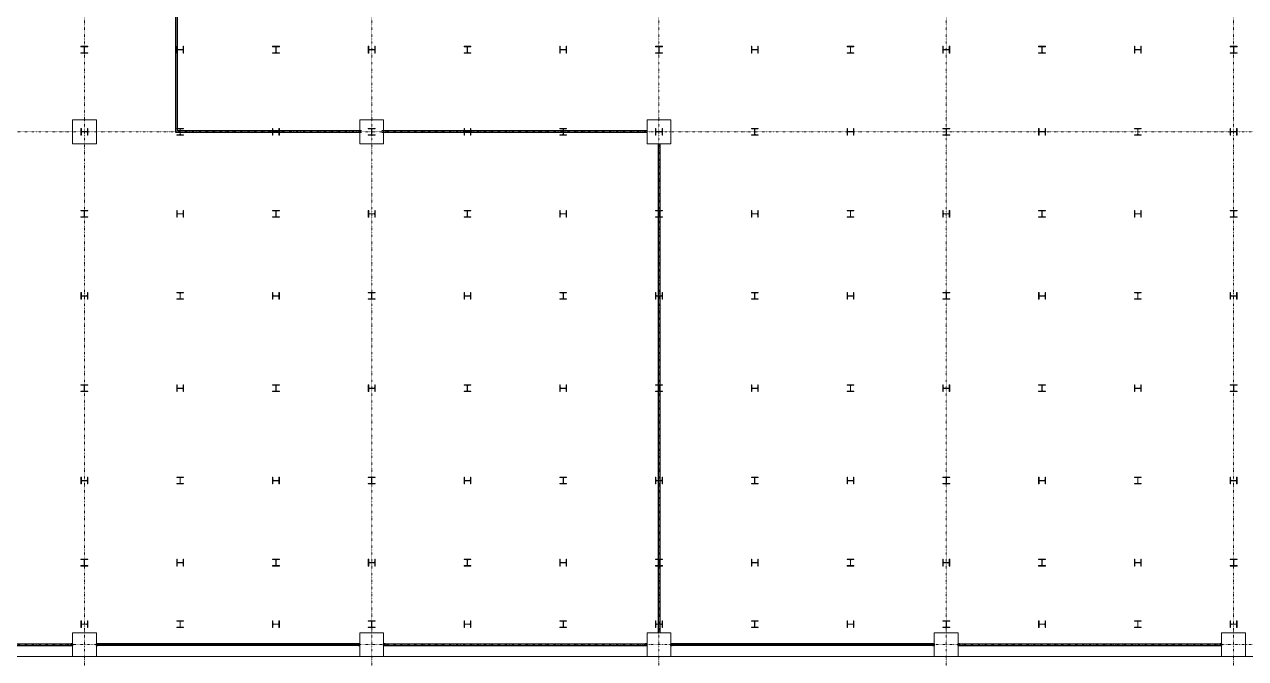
# Model space of a CAD drawing. Extents: x -32000 to 363140, y -29000 to 144266.
# Drawn here: x 199847 to 235550, y -408 to 18140 of the extents above; entities that cross this region are included whole.
import ezdxf

# ---------------------------------------------------------------- set-up
doc = ezdxf.new("R2010")
doc.units = 0
doc.header["$LTSCALE"] = 10
doc.linetypes.add('H12PL25$0$JJP_三點線', pattern=[0.9, 0.3, -0.15, 0, -0.15, 0, -0.15, 0, -0.15])
for name, color, linetype in [('H12PL25$0$A-WALL-EX', 252, 'Continuous'), ('H12PL25$0$S-COL', 252, 'Continuous'), ('H12PL25$0$S-GRID', 252, 'Continuous'), ('XFDP20$0$A-Partition-Col (50K)', 1, 'Continuous'), ('XFDP20$0$A-W-P3_(8K)', 2, 'Continuous'), ('XFDP20$0$A-W-R1 (Rockwool) (50K)', 2, 'Continuous'), ('XFDP20$0$A-W-R1 (Rockwool) (8K)', 2, 'Continuous')]:
    doc.layers.add(name, color=color, linetype=linetype)

# ---------------------------------------------------------------- blocks, each defined once
blk = doc.blocks.new('XFDP20$0$TP1-50-Partition_Col-side')
blk.add_lwpolyline([(-2.5, -4), (-2.5, -3.9), (-2.6, -3.9), (-2.5, -3), (-2.5, -0.3), (-2.4, -0.2), (-0.7, -0.2), (-0.5, -0.2), (-0.1, -0.2), (0, -0.2), (0, -0.2), (0.5, -0.2), (0.6, -0.2), (2.4, -0.2), (2.5, -0.3), (2.5, -3), (2.6, -3.9), (2.5, -3.9), (2.5, -4), (2.7, -4), (2.7, 0), (-2.7, 0), (-2.7, -4)], close=True)
for points in [[(-1.6, -2.1), (-2.3, -2.1, 0.414213), (-2.4, -2.2), (-2.4, -3.6), (-2.5, -3.6), (-2.5, -2.2, -0.414213), (-2.3, -2), (-1.6, -2), (-1.6, -2.1)], [(1.6, -2.1), (2.3, -2.1, -0.414213), (2.4, -2.2), (2.4, -3.6), (2.5, -3.6), (2.5, -2.2, 0.414213), (2.3, -2), (1.6, -2), (1.6, -2.1)]]:
    blk.add_lwpolyline(points, format="xyb")
blk.add_lwpolyline([(2.2, -3.6), (-2.2, -3.6, -0.414214), (-2.3, -3.5), (-2.3, -2.6, -0.414214), (-2.2, -2.5), (-1.3, -2.5, 0.414214), (-1.1, -2.3), (-1.1, -2.2, 0.414214), (-1.3, -2.1), (-1.9, -2.1), (-1.9, -2.1), (-1.3, -2.1, -0.414214), (-1.2, -2.2), (-1.2, -2.3, -0.414214), (-1.3, -2.4), (-2.2, -2.4, 0.414214), (-2.4, -2.6), (-2.4, -3.5, 0.414214), (-2.2, -3.6), (2.2, -3.6, 0.414214), (2.4, -3.5), (2.4, -2.6, 0.414214), (2.2, -2.4), (1.3, -2.4, -0.414214), (1.2, -2.3), (1.2, -2.2, -0.414214), (1.3, -2.1), (1.9, -2.1), (1.9, -2.1), (1.3, -2.1, 0.414214), (1.1, -2.2), (1.1, -2.3, 0.414214), (1.3, -2.5), (2.2, -2.5, -0.414214), (2.3, -2.6), (2.3, -3.5, -0.414214)], format="xyb", close=True)
blk = doc.blocks.new('XFDP20')
at = {"layer": 'XFDP20$0$A-W-P3_(8K)', "ltscale": 0.5}
for p, q in [((204275, 14975), (204275, 30025)), ((204325, 15025), (204325, 29975)), ((209700, 15025), (204325, 15025)), ((218050, 15025), (210300, 15025)), ((209700, 14975), (204275, 14975)), ((218050, 14975), (210300, 14975)), ((218375, 14650), (218375, 350)), ((218425, 14650), (218425, 350))]:
    blk.add_line(p, q, dxfattribs=at)
at = {"layer": 'XFDP20$0$A-W-R1 (Rockwool) (50K)'}
for p, q in [((193550, 25, 0), (201250, 25, 0)), ((209650, 25, 0), (201950, 25, 0)), ((210350, 25, 0), (218050, 25, 0)), ((193550, -25, 0), (201250, -25, 0)), ((209650, -25, 0), (201950, -25, 0)), ((210350, -25, 0), (218050, -25, 0))]:
    blk.add_line(p, q, dxfattribs=at)
at = {"layer": 'XFDP20$0$A-W-R1 (Rockwool) (8K)'}
for p, q in [((226450, 25, 0), (218750, 25, 0)), ((227150, 25, 0), (234850, 25, 0)), ((226450, -25, 0), (218750, -25, 0)), ((227150, -25, 0), (234850, -25, 0))]:
    blk.add_line(p, q, dxfattribs=at)
at = {"layer": 'XFDP20$0$A-Partition-Col (50K)', "yscale": 10, "zscale": 10}
for p, xscale, rotation in [((201250, 0), 10, 270), ((201950, 0), -10, 90), ((209650, 0, 0), 10, 270), ((210350, 0, 0), -10, 90), ((218050, 0), 10, 270), ((218750, 0), -10, 90), ((226450, 0, 0), 10, 270), ((227150, 0, 0), -10, 90), ((234850, 0), 10, 270)]:
    blk.add_blockref('XFDP20$0$TP1-50-Partition_Col-side', p, dxfattribs=dict(at, xscale=xscale, rotation=rotation))
blk = doc.blocks.new('H12PL25')
at = {"layer": 'H12PL25$0$A-WALL-EX', "lineweight": 0, "flags": 128}
blk.add_lwpolyline([(243220, -350), (185050, -350)], dxfattribs=at)
at = {"layer": 'H12PL25$0$S-COL', "lineweight": 0, "flags": 128}
for points in [[(201500, 17300), (201500, 17312), (201583, 17312, 0.41421356), (201596, 17325), (201596, 17475, 0.41421356), (201583, 17488), (201500, 17488), (201500, 17500), (201700, 17500), (201700, 17488), (201617, 17488, 0.41421356), (201604, 17475), (201604, 17325, 0.41421356), (201617, 17312), (201700, 17312), (201700, 17300)], [(204300, 17500), (204312, 17500), (204312, 17417, 0.41421356), (204325, 17404), (204475, 17404, 0.41421356), (204488, 17417), (204488, 17500), (204500, 17500), (204500, 17300), (204488, 17300), (204488, 17383, 0.41421356), (204475, 17396), (204325, 17396, 0.41421356), (204312, 17383), (204312, 17300), (204300, 17300)], [(207100, 17300), (207100, 17312), (207183, 17312, 0.41421356), (207196, 17325), (207196, 17475, 0.41421356), (207183, 17488), (207100, 17488), (207100, 17500), (207300, 17500), (207300, 17488), (207217, 17488, 0.41421356), (207204, 17475), (207204, 17325, 0.41421356), (207217, 17312), (207300, 17312), (207300, 17300)], [(209900, 17500), (209912, 17500), (209912, 17417, 0.41421356), (209925, 17404), (210075, 17404, 0.41421356), (210088, 17417), (210088, 17500), (210100, 17500), (210100, 17300), (210088, 17300), (210088, 17383, 0.41421356), (210075, 17396), (209925, 17396, 0.41421356), (209912, 17383), (209912, 17300), (209900, 17300)], [(212700, 17300), (212700, 17312), (212783, 17312, 0.41421356), (212796, 17325), (212796, 17475, 0.41421356), (212783, 17488), (212700, 17488), (212700, 17500), (212900, 17500), (212900, 17488), (212817, 17488, 0.41421356), (212804, 17475), (212804, 17325, 0.41421356), (212817, 17312), (212900, 17312), (212900, 17300)], [(215500, 17500), (215512, 17500), (215512, 17417, 0.41421356), (215525, 17404), (215675, 17404, 0.41421356), (215688, 17417), (215688, 17500), (215700, 17500), (215700, 17300), (215688, 17300), (215688, 17383, 0.41421356), (215675, 17396), (215525, 17396, 0.41421356), (215512, 17383), (215512, 17300), (215500, 17300)], [(218300, 17300), (218300, 17312), (218383, 17312, 0.41421356), (218396, 17325), (218396, 17475, 0.41421356), (218383, 17488), (218300, 17488), (218300, 17500), (218500, 17500), (218500, 17488), (218417, 17488, 0.41421356), (218404, 17475), (218404, 17325, 0.41421356), (218417, 17312), (218500, 17312), (218500, 17300)], [(221100, 17500), (221112, 17500), (221112, 17417, 0.41421356), (221125, 17404), (221275, 17404, 0.41421356), (221288, 17417), (221288, 17500), (221300, 17500), (221300, 17300), (221288, 17300), (221288, 17383, 0.41421356), (221275, 17396), (221125, 17396, 0.41421356), (221112, 17383), (221112, 17300), (221100, 17300)], [(223900, 17300), (223900, 17312), (223983, 17312, 0.41421356), (223996, 17325), (223996, 17475, 0.41421356), (223983, 17488), (223900, 17488), (223900, 17500), (224100, 17500), (224100, 17488), (224017, 17488, 0.41421356), (224004, 17475), (224004, 17325, 0.41421356), (224017, 17312), (224100, 17312), (224100, 17300)], [(226700, 17500), (226712, 17500), (226712, 17417, 0.41421356), (226725, 17404), (226875, 17404, 0.41421356), (226888, 17417), (226888, 17500), (226900, 17500), (226900, 17300), (226888, 17300), (226888, 17383, 0.41421356), (226875, 17396), (226725, 17396, 0.41421356), (226712, 17383), (226712, 17300), (226700, 17300)], [(229500, 17300), (229500, 17312), (229583, 17312, 0.41421356), (229596, 17325), (229596, 17475, 0.41421356), (229583, 17488), (229500, 17488), (229500, 17500), (229700, 17500), (229700, 17488), (229617, 17488, 0.41421356), (229604, 17475), (229604, 17325, 0.41421356), (229617, 17312), (229700, 17312), (229700, 17300)], [(232300, 17500), (232312, 17500), (232312, 17417, 0.41421356), (232325, 17404), (232475, 17404, 0.41421356), (232488, 17417), (232488, 17500), (232500, 17500), (232500, 17300), (232488, 17300), (232488, 17383, 0.41421356), (232475, 17396), (232325, 17396, 0.41421356), (232312, 17383), (232312, 17300), (232300, 17300)], [(235100, 17300), (235100, 17312), (235183, 17312, 0.41421356), (235196, 17325), (235196, 17475, 0.41421356), (235183, 17488), (235100, 17488), (235100, 17500), (235300, 17500), (235300, 17488), (235217, 17488, 0.41421356), (235204, 17475), (235204, 17325, 0.41421356), (235217, 17312), (235300, 17312), (235300, 17300)], [(201500, 15100), (201512, 15100), (201512, 15017, 0.41421356), (201525, 15004), (201675, 15004, 0.41421356), (201688, 15017), (201688, 15100), (201700, 15100), (201700, 14900), (201688, 14900), (201688, 14983, 0.41421356), (201675, 14996), (201525, 14996, 0.41421356), (201512, 14983), (201512, 14900), (201500, 14900)], [(204300, 14900), (204300, 14912), (204383, 14912, 0.41421356), (204396, 14925), (204396, 15075, 0.41421356), (204383, 15088), (204300, 15088), (204300, 15100), (204500, 15100), (204500, 15088), (204417, 15088, 0.41421356), (204404, 15075), (204404, 14925, 0.41421356), (204417, 14912), (204500, 14912), (204500, 14900)], [(207100, 15100), (207112, 15100), (207112, 15017, 0.41421356), (207125, 15004), (207275, 15004, 0.41421356), (207288, 15017), (207288, 15100), (207300, 15100), (207300, 14900), (207288, 14900), (207288, 14983, 0.41421356), (207275, 14996), (207125, 14996, 0.41421356), (207112, 14983), (207112, 14900), (207100, 14900)], [(209900, 14900), (209900, 14912), (209983, 14912, 0.41421356), (209996, 14925), (209996, 15075, 0.41421356), (209983, 15088), (209900, 15088), (209900, 15100), (210100, 15100), (210100, 15088), (210017, 15088, 0.41421356), (210004, 15075), (210004, 14925, 0.41421356), (210017, 14912), (210100, 14912), (210100, 14900)], [(212700, 15100), (212712, 15100), (212712, 15017, 0.41421356), (212725, 15004), (212875, 15004, 0.41421356), (212888, 15017), (212888, 15100), (212900, 15100), (212900, 14900), (212888, 14900), (212888, 14983, 0.41421356), (212875, 14996), (212725, 14996, 0.41421356), (212712, 14983), (212712, 14900), (212700, 14900)], [(215500, 14900), (215500, 14912), (215583, 14912, 0.41421356), (215596, 14925), (215596, 15075, 0.41421356), (215583, 15088), (215500, 15088), (215500, 15100), (215700, 15100), (215700, 15088), (215617, 15088, 0.41421356), (215604, 15075), (215604, 14925, 0.41421356), (215617, 14912), (215700, 14912), (215700, 14900)], [(218300, 15100), (218312, 15100), (218312, 15017, 0.41421356), (218325, 15004), (218475, 15004, 0.41421356), (218488, 15017), (218488, 15100), (218500, 15100), (218500, 14900), (218488, 14900), (218488, 14983, 0.41421356), (218475, 14996), (218325, 14996, 0.41421356), (218312, 14983), (218312, 14900), (218300, 14900)], [(221100, 14900), (221100, 14912), (221183, 14912, 0.41421356), (221196, 14925), (221196, 15075, 0.41421356), (221183, 15088), (221100, 15088), (221100, 15100), (221300, 15100), (221300, 15088), (221217, 15088, 0.41421356), (221204, 15075), (221204, 14925, 0.41421356), (221217, 14912), (221300, 14912), (221300, 14900)], [(223900, 15100), (223912, 15100), (223912, 15017, 0.41421356), (223925, 15004), (224075, 15004, 0.41421356), (224088, 15017), (224088, 15100), (224100, 15100), (224100, 14900), (224088, 14900), (224088, 14983, 0.41421356), (224075, 14996), (223925, 14996, 0.41421356), (223912, 14983), (223912, 14900), (223900, 14900)], [(226700, 14900), (226700, 14912), (226783, 14912, 0.41421356), (226796, 14925), (226796, 15075, 0.41421356), (226783, 15088), (226700, 15088), (226700, 15100), (226900, 15100), (226900, 15088), (226817, 15088, 0.41421356), (226804, 15075), (226804, 14925, 0.41421356), (226817, 14912), (226900, 14912), (226900, 14900)], [(229500, 15100), (229512, 15100), (229512, 15017, 0.41421356), (229525, 15004), (229675, 15004, 0.41421356), (229688, 15017), (229688, 15100), (229700, 15100), (229700, 14900), (229688, 14900), (229688, 14983, 0.41421356), (229675, 14996), (229525, 14996, 0.41421356), (229512, 14983), (229512, 14900), (229500, 14900)], [(232300, 14900), (232300, 14912), (232383, 14912, 0.41421356), (232396, 14925), (232396, 15075, 0.41421356), (232383, 15088), (232300, 15088), (232300, 15100), (232500, 15100), (232500, 15088), (232417, 15088, 0.41421356), (232404, 15075), (232404, 14925, 0.41421356), (232417, 14912), (232500, 14912), (232500, 14900)], [(235100, 15100), (235112, 15100), (235112, 15017, 0.41421356), (235125, 15004), (235275, 15004, 0.41421356), (235288, 15017), (235288, 15100), (235300, 15100), (235300, 14900), (235288, 14900), (235288, 14983, 0.41421356), (235275, 14996), (235125, 14996, 0.41421356), (235112, 14983), (235112, 14900), (235100, 14900)], [(201500, 12500), (201500, 12512), (201583, 12512, 0.41421356), (201596, 12525), (201596, 12675, 0.41421356), (201583, 12688), (201500, 12688), (201500, 12700), (201700, 12700), (201700, 12688), (201617, 12688, 0.41421356), (201604, 12675), (201604, 12525, 0.41421356), (201617, 12512), (201700, 12512), (201700, 12500)], [(204300, 12700), (204312, 12700), (204312, 12617, 0.41421356), (204325, 12604), (204475, 12604, 0.41421356), (204488, 12617), (204488, 12700), (204500, 12700), (204500, 12500), (204488, 12500), (204488, 12583, 0.41421356), (204475, 12596), (204325, 12596, 0.41421356), (204312, 12583), (204312, 12500), (204300, 12500)], [(207100, 12500), (207100, 12512), (207183, 12512, 0.41421356), (207196, 12525), (207196, 12675, 0.41421356), (207183, 12688), (207100, 12688), (207100, 12700), (207300, 12700), (207300, 12688), (207217, 12688, 0.41421356), (207204, 12675), (207204, 12525, 0.41421356), (207217, 12512), (207300, 12512), (207300, 12500)], [(209900, 12700), (209912, 12700), (209912, 12617, 0.41421356), (209925, 12604), (210075, 12604, 0.41421356), (210088, 12617), (210088, 12700), (210100, 12700), (210100, 12500), (210088, 12500), (210088, 12583, 0.41421356), (210075, 12596), (209925, 12596, 0.41421356), (209912, 12583), (209912, 12500), (209900, 12500)], [(212700, 12500), (212700, 12512), (212783, 12512, 0.41421356), (212796, 12525), (212796, 12675, 0.41421356), (212783, 12688), (212700, 12688), (212700, 12700), (212900, 12700), (212900, 12688), (212817, 12688, 0.41421356), (212804, 12675), (212804, 12525, 0.41421356), (212817, 12512), (212900, 12512), (212900, 12500)], [(215500, 12700), (215512, 12700), (215512, 12617, 0.41421356), (215525, 12604), (215675, 12604, 0.41421356), (215688, 12617), (215688, 12700), (215700, 12700), (215700, 12500), (215688, 12500), (215688, 12583, 0.41421356), (215675, 12596), (215525, 12596, 0.41421356), (215512, 12583), (215512, 12500), (215500, 12500)], [(218300, 12500), (218300, 12512), (218383, 12512, 0.41421356), (218396, 12525), (218396, 12675, 0.41421356), (218383, 12688), (218300, 12688), (218300, 12700), (218500, 12700), (218500, 12688), (218417, 12688, 0.41421356), (218404, 12675), (218404, 12525, 0.41421356), (218417, 12512), (218500, 12512), (218500, 12500)], [(221100, 12700), (221112, 12700), (221112, 12617, 0.41421356), (221125, 12604), (221275, 12604, 0.41421356), (221288, 12617), (221288, 12700), (221300, 12700), (221300, 12500), (221288, 12500), (221288, 12583, 0.41421356), (221275, 12596), (221125, 12596, 0.41421356), (221112, 12583), (221112, 12500), (221100, 12500)], [(223900, 12500), (223900, 12512), (223983, 12512, 0.41421356), (223996, 12525), (223996, 12675, 0.41421356), (223983, 12688), (223900, 12688), (223900, 12700), (224100, 12700), (224100, 12688), (224017, 12688, 0.41421356), (224004, 12675), (224004, 12525, 0.41421356), (224017, 12512), (224100, 12512), (224100, 12500)], [(226700, 12700), (226712, 12700), (226712, 12617, 0.41421356), (226725, 12604), (226875, 12604, 0.41421356), (226888, 12617), (226888, 12700), (226900, 12700), (226900, 12500), (226888, 12500), (226888, 12583, 0.41421356), (226875, 12596), (226725, 12596, 0.41421356), (226712, 12583), (226712, 12500), (226700, 12500)], [(229500, 12500), (229500, 12512), (229583, 12512, 0.41421356), (229596, 12525), (229596, 12675, 0.41421356), (229583, 12688), (229500, 12688), (229500, 12700), (229700, 12700), (229700, 12688), (229617, 12688, 0.41421356), (229604, 12675), (229604, 12525, 0.41421356), (229617, 12512), (229700, 12512), (229700, 12500)], [(232300, 12700), (232312, 12700), (232312, 12617, 0.41421356), (232325, 12604), (232475, 12604, 0.41421356), (232488, 12617), (232488, 12700), (232500, 12700), (232500, 12500), (232488, 12500), (232488, 12583, 0.41421356), (232475, 12596), (232325, 12596, 0.41421356), (232312, 12583), (232312, 12500), (232300, 12500)], [(235100, 12500), (235100, 12512), (235183, 12512, 0.41421356), (235196, 12525), (235196, 12675, 0.41421356), (235183, 12688), (235100, 12688), (235100, 12700), (235300, 12700), (235300, 12688), (235217, 12688, 0.41421356), (235204, 12675), (235204, 12525, 0.41421356), (235217, 12512), (235300, 12512), (235300, 12500)], [(201500, 10300), (201512, 10300), (201512, 10217, 0.41421356), (201525, 10204), (201675, 10204, 0.41421356), (201688, 10217), (201688, 10300), (201700, 10300), (201700, 10100), (201688, 10100), (201688, 10183, 0.41421356), (201675, 10196), (201525, 10196, 0.41421356), (201512, 10183), (201512, 10100), (201500, 10100)], [(204300, 10100), (204300, 10112), (204383, 10112, 0.41421356), (204396, 10125), (204396, 10275, 0.41421356), (204383, 10288), (204300, 10288), (204300, 10300), (204500, 10300), (204500, 10288), (204417, 10288, 0.41421356), (204404, 10275), (204404, 10125, 0.41421356), (204417, 10112), (204500, 10112), (204500, 10100)], [(207100, 10300), (207112, 10300), (207112, 10217, 0.41421356), (207125, 10204), (207275, 10204, 0.41421356), (207288, 10217), (207288, 10300), (207300, 10300), (207300, 10100), (207288, 10100), (207288, 10183, 0.41421356), (207275, 10196), (207125, 10196, 0.41421356), (207112, 10183), (207112, 10100), (207100, 10100)], [(209900, 10100), (209900, 10112), (209983, 10112, 0.41421356), (209996, 10125), (209996, 10275, 0.41421356), (209983, 10288), (209900, 10288), (209900, 10300), (210100, 10300), (210100, 10288), (210017, 10288, 0.41421356), (210004, 10275), (210004, 10125, 0.41421356), (210017, 10112), (210100, 10112), (210100, 10100)], [(212700, 10300), (212712, 10300), (212712, 10217, 0.41421356), (212725, 10204), (212875, 10204, 0.41421356), (212888, 10217), (212888, 10300), (212900, 10300), (212900, 10100), (212888, 10100), (212888, 10183, 0.41421356), (212875, 10196), (212725, 10196, 0.41421356), (212712, 10183), (212712, 10100), (212700, 10100)], [(215500, 10100), (215500, 10112), (215583, 10112, 0.41421356), (215596, 10125), (215596, 10275, 0.41421356), (215583, 10288), (215500, 10288), (215500, 10300), (215700, 10300), (215700, 10288), (215617, 10288, 0.41421356), (215604, 10275), (215604, 10125, 0.41421356), (215617, 10112), (215700, 10112), (215700, 10100)], [(218300, 10300), (218312, 10300), (218312, 10217, 0.41421356), (218325, 10204), (218475, 10204, 0.41421356), (218488, 10217), (218488, 10300), (218500, 10300), (218500, 10100), (218488, 10100), (218488, 10183, 0.41421356), (218475, 10196), (218325, 10196, 0.41421356), (218312, 10183), (218312, 10100), (218300, 10100)], [(221100, 10100), (221100, 10112), (221183, 10112, 0.41421356), (221196, 10125), (221196, 10275, 0.41421356), (221183, 10288), (221100, 10288), (221100, 10300), (221300, 10300), (221300, 10288), (221217, 10288, 0.41421356), (221204, 10275), (221204, 10125, 0.41421356), (221217, 10112), (221300, 10112), (221300, 10100)], [(223900, 10300), (223912, 10300), (223912, 10217, 0.41421356), (223925, 10204), (224075, 10204, 0.41421356), (224088, 10217), (224088, 10300), (224100, 10300), (224100, 10100), (224088, 10100), (224088, 10183, 0.41421356), (224075, 10196), (223925, 10196, 0.41421356), (223912, 10183), (223912, 10100), (223900, 10100)], [(226700, 10100), (226700, 10112), (226783, 10112, 0.41421356), (226796, 10125), (226796, 10275, 0.41421356), (226783, 10288), (226700, 10288), (226700, 10300), (226900, 10300), (226900, 10288), (226817, 10288, 0.41421356), (226804, 10275), (226804, 10125, 0.41421356), (226817, 10112), (226900, 10112), (226900, 10100)], [(229500, 10300), (229512, 10300), (229512, 10217, 0.41421356), (229525, 10204), (229675, 10204, 0.41421356), (229688, 10217), (229688, 10300), (229700, 10300), (229700, 10100), (229688, 10100), (229688, 10183, 0.41421356), (229675, 10196), (229525, 10196, 0.41421356), (229512, 10183), (229512, 10100), (229500, 10100)], [(232300, 10100), (232300, 10112), (232383, 10112, 0.41421356), (232396, 10125), (232396, 10275, 0.41421356), (232383, 10288), (232300, 10288), (232300, 10300), (232500, 10300), (232500, 10288), (232417, 10288, 0.41421356), (232404, 10275), (232404, 10125, 0.41421356), (232417, 10112), (232500, 10112), (232500, 10100)], [(235100, 10300), (235112, 10300), (235112, 10217, 0.41421356), (235125, 10204), (235275, 10204, 0.41421356), (235288, 10217), (235288, 10300), (235300, 10300), (235300, 10100), (235288, 10100), (235288, 10183, 0.41421356), (235275, 10196), (235125, 10196, 0.41421356), (235112, 10183), (235112, 10100), (235100, 10100)], [(201500, 7400), (201500, 7412), (201583, 7412, 0.41421356), (201596, 7425), (201596, 7575, 0.41421356), (201583, 7588), (201500, 7588), (201500, 7600), (201700, 7600), (201700, 7588), (201617, 7588, 0.41421356), (201604, 7575), (201604, 7425, 0.41421356), (201617, 7412), (201700, 7412), (201700, 7400)], [(204300, 7600), (204312, 7600), (204312, 7517, 0.41421356), (204325, 7504), (204475, 7504, 0.41421356), (204488, 7517), (204488, 7600), (204500, 7600), (204500, 7400), (204488, 7400), (204488, 7483, 0.41421356), (204475, 7496), (204325, 7496, 0.41421356), (204312, 7483), (204312, 7400), (204300, 7400)], [(207100, 7400), (207100, 7412), (207183, 7412, 0.41421356), (207196, 7425), (207196, 7575, 0.41421356), (207183, 7588), (207100, 7588), (207100, 7600), (207300, 7600), (207300, 7588), (207217, 7588, 0.41421356), (207204, 7575), (207204, 7425, 0.41421356), (207217, 7412), (207300, 7412), (207300, 7400)], [(209900, 7600), (209912, 7600), (209912, 7517, 0.41421356), (209925, 7504), (210075, 7504, 0.41421356), (210088, 7517), (210088, 7600), (210100, 7600), (210100, 7400), (210088, 7400), (210088, 7483, 0.41421356), (210075, 7496), (209925, 7496, 0.41421356), (209912, 7483), (209912, 7400), (209900, 7400)], [(212700, 7400), (212700, 7412), (212783, 7412, 0.41421356), (212796, 7425), (212796, 7575, 0.41421356), (212783, 7588), (212700, 7588), (212700, 7600), (212900, 7600), (212900, 7588), (212817, 7588, 0.41421356), (212804, 7575), (212804, 7425, 0.41421356), (212817, 7412), (212900, 7412), (212900, 7400)], [(215500, 7600), (215512, 7600), (215512, 7517, 0.41421356), (215525, 7504), (215675, 7504, 0.41421356), (215688, 7517), (215688, 7600), (215700, 7600), (215700, 7400), (215688, 7400), (215688, 7483, 0.41421356), (215675, 7496), (215525, 7496, 0.41421356), (215512, 7483), (215512, 7400), (215500, 7400)], [(218300, 7400), (218300, 7412), (218383, 7412, 0.41421356), (218396, 7425), (218396, 7575, 0.41421356), (218383, 7588), (218300, 7588), (218300, 7600), (218500, 7600), (218500, 7588), (218417, 7588, 0.41421356), (218404, 7575), (218404, 7425, 0.41421356), (218417, 7412), (218500, 7412), (218500, 7400)], [(221100, 7600), (221112, 7600), (221112, 7517, 0.41421356), (221125, 7504), (221275, 7504, 0.41421356), (221288, 7517), (221288, 7600), (221300, 7600), (221300, 7400), (221288, 7400), (221288, 7483, 0.41421356), (221275, 7496), (221125, 7496, 0.41421356), (221112, 7483), (221112, 7400), (221100, 7400)], [(223900, 7400), (223900, 7412), (223983, 7412, 0.41421356), (223996, 7425), (223996, 7575, 0.41421356), (223983, 7588), (223900, 7588), (223900, 7600), (224100, 7600), (224100, 7588), (224017, 7588, 0.41421356), (224004, 7575), (224004, 7425, 0.41421356), (224017, 7412), (224100, 7412), (224100, 7400)], [(226700, 7600), (226712, 7600), (226712, 7517, 0.41421356), (226725, 7504), (226875, 7504, 0.41421356), (226888, 7517), (226888, 7600), (226900, 7600), (226900, 7400), (226888, 7400), (226888, 7483, 0.41421356), (226875, 7496), (226725, 7496, 0.41421356), (226712, 7483), (226712, 7400), (226700, 7400)], [(229500, 7400), (229500, 7412), (229583, 7412, 0.41421356), (229596, 7425), (229596, 7575, 0.41421356), (229583, 7588), (229500, 7588), (229500, 7600), (229700, 7600), (229700, 7588), (229617, 7588, 0.41421356), (229604, 7575), (229604, 7425, 0.41421356), (229617, 7412), (229700, 7412), (229700, 7400)], [(232300, 7600), (232312, 7600), (232312, 7517, 0.41421356), (232325, 7504), (232475, 7504, 0.41421356), (232488, 7517), (232488, 7600), (232500, 7600), (232500, 7400), (232488, 7400), (232488, 7483, 0.41421356), (232475, 7496), (232325, 7496, 0.41421356), (232312, 7483), (232312, 7400), (232300, 7400)], [(235100, 7400), (235100, 7412), (235183, 7412, 0.41421356), (235196, 7425), (235196, 7575, 0.41421356), (235183, 7588), (235100, 7588), (235100, 7600), (235300, 7600), (235300, 7588), (235217, 7588, 0.41421356), (235204, 7575), (235204, 7425, 0.41421356), (235217, 7412), (235300, 7412), (235300, 7400)], [(201500, 4900), (201512, 4900), (201512, 4817, 0.41421356), (201525, 4804), (201675, 4804, 0.41421356), (201688, 4817), (201688, 4900), (201700, 4900), (201700, 4700), (201688, 4700), (201688, 4783, 0.41421356), (201675, 4796), (201525, 4796, 0.41421356), (201512, 4783), (201512, 4700), (201500, 4700)], [(204300, 4700), (204300, 4712), (204383, 4712, 0.41421356), (204396, 4725), (204396, 4875, 0.41421356), (204383, 4888), (204300, 4888), (204300, 4900), (204500, 4900), (204500, 4888), (204417, 4888, 0.41421356), (204404, 4875), (204404, 4725, 0.41421356), (204417, 4712), (204500, 4712), (204500, 4700)], [(207100, 4900), (207112, 4900), (207112, 4817, 0.41421356), (207125, 4804), (207275, 4804, 0.41421356), (207288, 4817), (207288, 4900), (207300, 4900), (207300, 4700), (207288, 4700), (207288, 4783, 0.41421356), (207275, 4796), (207125, 4796, 0.41421356), (207112, 4783), (207112, 4700), (207100, 4700)], [(209900, 4700), (209900, 4712), (209983, 4712, 0.41421356), (209996, 4725), (209996, 4875, 0.41421356), (209983, 4888), (209900, 4888), (209900, 4900), (210100, 4900), (210100, 4888), (210017, 4888, 0.41421356), (210004, 4875), (210004, 4725, 0.41421356), (210017, 4712), (210100, 4712), (210100, 4700)], [(212700, 4900), (212712, 4900), (212712, 4817, 0.41421356), (212725, 4804), (212875, 4804, 0.41421356), (212888, 4817), (212888, 4900), (212900, 4900), (212900, 4700), (212888, 4700), (212888, 4783, 0.41421356), (212875, 4796), (212725, 4796, 0.41421356), (212712, 4783), (212712, 4700), (212700, 4700)], [(215500, 4700), (215500, 4712), (215583, 4712, 0.41421356), (215596, 4725), (215596, 4875, 0.41421356), (215583, 4888), (215500, 4888), (215500, 4900), (215700, 4900), (215700, 4888), (215617, 4888, 0.41421356), (215604, 4875), (215604, 4725, 0.41421356), (215617, 4712), (215700, 4712), (215700, 4700)], [(218300, 4900), (218312, 4900), (218312, 4817, 0.41421356), (218325, 4804), (218475, 4804, 0.41421356), (218488, 4817), (218488, 4900), (218500, 4900), (218500, 4700), (218488, 4700), (218488, 4783, 0.41421356), (218475, 4796), (218325, 4796, 0.41421356), (218312, 4783), (218312, 4700), (218300, 4700)], [(221100, 4700), (221100, 4712), (221183, 4712, 0.41421356), (221196, 4725), (221196, 4875, 0.41421356), (221183, 4888), (221100, 4888), (221100, 4900), (221300, 4900), (221300, 4888), (221217, 4888, 0.41421356), (221204, 4875), (221204, 4725, 0.41421356), (221217, 4712), (221300, 4712), (221300, 4700)], [(223900, 4900), (223912, 4900), (223912, 4817, 0.41421356), (223925, 4804), (224075, 4804, 0.41421356), (224088, 4817), (224088, 4900), (224100, 4900), (224100, 4700), (224088, 4700), (224088, 4783, 0.41421356), (224075, 4796), (223925, 4796, 0.41421356), (223912, 4783), (223912, 4700), (223900, 4700)], [(226700, 4700), (226700, 4712), (226783, 4712, 0.41421356), (226796, 4725), (226796, 4875, 0.41421356), (226783, 4888), (226700, 4888), (226700, 4900), (226900, 4900), (226900, 4888), (226817, 4888, 0.41421356), (226804, 4875), (226804, 4725, 0.41421356), (226817, 4712), (226900, 4712), (226900, 4700)], [(229500, 4900), (229512, 4900), (229512, 4817, 0.41421356), (229525, 4804), (229675, 4804, 0.41421356), (229688, 4817), (229688, 4900), (229700, 4900), (229700, 4700), (229688, 4700), (229688, 4783, 0.41421356), (229675, 4796), (229525, 4796, 0.41421356), (229512, 4783), (229512, 4700), (229500, 4700)], [(232300, 4700), (232300, 4712), (232383, 4712, 0.41421356), (232396, 4725), (232396, 4875, 0.41421356), (232383, 4888), (232300, 4888), (232300, 4900), (232500, 4900), (232500, 4888), (232417, 4888, 0.41421356), (232404, 4875), (232404, 4725, 0.41421356), (232417, 4712), (232500, 4712), (232500, 4700)], [(235100, 4900), (235112, 4900), (235112, 4817, 0.41421356), (235125, 4804), (235275, 4804, 0.41421356), (235288, 4817), (235288, 4900), (235300, 4900), (235300, 4700), (235288, 4700), (235288, 4783, 0.41421356), (235275, 4796), (235125, 4796, 0.41421356), (235112, 4783), (235112, 4700), (235100, 4700)], [(201500, 2300), (201500, 2312), (201583, 2312, 0.41421356), (201596, 2325), (201596, 2475, 0.41421356), (201583, 2488), (201500, 2488), (201500, 2500), (201700, 2500), (201700, 2488), (201617, 2488, 0.41421356), (201604, 2475), (201604, 2325, 0.41421356), (201617, 2312), (201700, 2312), (201700, 2300)], [(204300, 2500), (204312, 2500), (204312, 2417, 0.41421356), (204325, 2404), (204475, 2404, 0.41421356), (204488, 2417), (204488, 2500), (204500, 2500), (204500, 2300), (204488, 2300), (204488, 2383, 0.41421356), (204475, 2396), (204325, 2396, 0.41421356), (204312, 2383), (204312, 2300), (204300, 2300)], [(207100, 2300), (207100, 2312), (207183, 2312, 0.41421356), (207196, 2325), (207196, 2475, 0.41421356), (207183, 2488), (207100, 2488), (207100, 2500), (207300, 2500), (207300, 2488), (207217, 2488, 0.41421356), (207204, 2475), (207204, 2325, 0.41421356), (207217, 2312), (207300, 2312), (207300, 2300)], [(209900, 2500), (209912, 2500), (209912, 2417, 0.41421356), (209925, 2404), (210075, 2404, 0.41421356), (210088, 2417), (210088, 2500), (210100, 2500), (210100, 2300), (210088, 2300), (210088, 2383, 0.41421356), (210075, 2396), (209925, 2396, 0.41421356), (209912, 2383), (209912, 2300), (209900, 2300)], [(212700, 2300), (212700, 2312), (212783, 2312, 0.41421356), (212796, 2325), (212796, 2475, 0.41421356), (212783, 2488), (212700, 2488), (212700, 2500), (212900, 2500), (212900, 2488), (212817, 2488, 0.41421356), (212804, 2475), (212804, 2325, 0.41421356), (212817, 2312), (212900, 2312), (212900, 2300)], [(215500, 2500), (215512, 2500), (215512, 2417, 0.41421356), (215525, 2404), (215675, 2404, 0.41421356), (215688, 2417), (215688, 2500), (215700, 2500), (215700, 2300), (215688, 2300), (215688, 2383, 0.41421356), (215675, 2396), (215525, 2396, 0.41421356), (215512, 2383), (215512, 2300), (215500, 2300)], [(218300, 2300), (218300, 2312), (218383, 2312, 0.41421356), (218396, 2325), (218396, 2475, 0.41421356), (218383, 2488), (218300, 2488), (218300, 2500), (218500, 2500), (218500, 2488), (218417, 2488, 0.41421356), (218404, 2475), (218404, 2325, 0.41421356), (218417, 2312), (218500, 2312), (218500, 2300)], [(221100, 2500), (221112, 2500), (221112, 2417, 0.41421356), (221125, 2404), (221275, 2404, 0.41421356), (221288, 2417), (221288, 2500), (221300, 2500), (221300, 2300), (221288, 2300), (221288, 2383, 0.41421356), (221275, 2396), (221125, 2396, 0.41421356), (221112, 2383), (221112, 2300), (221100, 2300)], [(223900, 2300), (223900, 2312), (223983, 2312, 0.41421356), (223996, 2325), (223996, 2475, 0.41421356), (223983, 2488), (223900, 2488), (223900, 2500), (224100, 2500), (224100, 2488), (224017, 2488, 0.41421356), (224004, 2475), (224004, 2325, 0.41421356), (224017, 2312), (224100, 2312), (224100, 2300)], [(226700, 2500), (226712, 2500), (226712, 2417, 0.41421356), (226725, 2404), (226875, 2404, 0.41421356), (226888, 2417), (226888, 2500), (226900, 2500), (226900, 2300), (226888, 2300), (226888, 2383, 0.41421356), (226875, 2396), (226725, 2396, 0.41421356), (226712, 2383), (226712, 2300), (226700, 2300)], [(229500, 2300), (229500, 2312), (229583, 2312, 0.41421356), (229596, 2325), (229596, 2475, 0.41421356), (229583, 2488), (229500, 2488), (229500, 2500), (229700, 2500), (229700, 2488), (229617, 2488, 0.41421356), (229604, 2475), (229604, 2325, 0.41421356), (229617, 2312), (229700, 2312), (229700, 2300)], [(232300, 2500), (232312, 2500), (232312, 2417, 0.41421356), (232325, 2404), (232475, 2404, 0.41421356), (232488, 2417), (232488, 2500), (232500, 2500), (232500, 2300), (232488, 2300), (232488, 2383, 0.41421356), (232475, 2396), (232325, 2396, 0.41421356), (232312, 2383), (232312, 2300), (232300, 2300)], [(235100, 2300), (235100, 2312), (235183, 2312, 0.41421356), (235196, 2325), (235196, 2475, 0.41421356), (235183, 2488), (235100, 2488), (235100, 2500), (235300, 2500), (235300, 2488), (235217, 2488, 0.41421356), (235204, 2475), (235204, 2325, 0.41421356), (235217, 2312), (235300, 2312), (235300, 2300)], [(201500, 700), (201512, 700), (201512, 617, 0.41421356), (201525, 604), (201675, 604, 0.41421356), (201688, 617), (201688, 700), (201700, 700), (201700, 500), (201688, 500), (201688, 583, 0.41421356), (201675, 596), (201525, 596, 0.41421356), (201512, 583), (201512, 500), (201500, 500)], [(204300, 500), (204300, 512), (204383, 512, 0.41421356), (204396, 525), (204396, 675, 0.41421356), (204383, 688), (204300, 688), (204300, 700), (204500, 700), (204500, 688), (204417, 688, 0.41421356), (204404, 675), (204404, 525, 0.41421356), (204417, 512), (204500, 512), (204500, 500)], [(207100, 700), (207112, 700), (207112, 617, 0.41421356), (207125, 604), (207275, 604, 0.41421356), (207288, 617), (207288, 700), (207300, 700), (207300, 500), (207288, 500), (207288, 583, 0.41421356), (207275, 596), (207125, 596, 0.41421356), (207112, 583), (207112, 500), (207100, 500)], [(209900, 500), (209900, 512), (209983, 512, 0.41421356), (209996, 525), (209996, 675, 0.41421356), (209983, 688), (209900, 688), (209900, 700), (210100, 700), (210100, 688), (210017, 688, 0.41421356), (210004, 675), (210004, 525, 0.41421356), (210017, 512), (210100, 512), (210100, 500)], [(212700, 700), (212712, 700), (212712, 617, 0.41421356), (212725, 604), (212875, 604, 0.41421356), (212888, 617), (212888, 700), (212900, 700), (212900, 500), (212888, 500), (212888, 583, 0.41421356), (212875, 596), (212725, 596, 0.41421356), (212712, 583), (212712, 500), (212700, 500)], [(215500, 500), (215500, 512), (215583, 512, 0.41421356), (215596, 525), (215596, 675, 0.41421356), (215583, 688), (215500, 688), (215500, 700), (215700, 700), (215700, 688), (215617, 688, 0.41421356), (215604, 675), (215604, 525, 0.41421356), (215617, 512), (215700, 512), (215700, 500)], [(218300, 700), (218312, 700), (218312, 617, 0.41421356), (218325, 604), (218475, 604, 0.41421356), (218488, 617), (218488, 700), (218500, 700), (218500, 500), (218488, 500), (218488, 583, 0.41421356), (218475, 596), (218325, 596, 0.41421356), (218312, 583), (218312, 500), (218300, 500)], [(221100, 500), (221100, 512), (221183, 512, 0.41421356), (221196, 525), (221196, 675, 0.41421356), (221183, 688), (221100, 688), (221100, 700), (221300, 700), (221300, 688), (221217, 688, 0.41421356), (221204, 675), (221204, 525, 0.41421356), (221217, 512), (221300, 512), (221300, 500)], [(223900, 700), (223912, 700), (223912, 617, 0.41421356), (223925, 604), (224075, 604, 0.41421356), (224088, 617), (224088, 700), (224100, 700), (224100, 500), (224088, 500), (224088, 583, 0.41421356), (224075, 596), (223925, 596, 0.41421356), (223912, 583), (223912, 500), (223900, 500)], [(226700, 500), (226700, 512), (226783, 512, 0.41421356), (226796, 525), (226796, 675, 0.41421356), (226783, 688), (226700, 688), (226700, 700), (226900, 700), (226900, 688), (226817, 688, 0.41421356), (226804, 675), (226804, 525, 0.41421356), (226817, 512), (226900, 512), (226900, 500)], [(229500, 700), (229512, 700), (229512, 617, 0.41421356), (229525, 604), (229675, 604, 0.41421356), (229688, 617), (229688, 700), (229700, 700), (229700, 500), (229688, 500), (229688, 583, 0.41421356), (229675, 596), (229525, 596, 0.41421356), (229512, 583), (229512, 500), (229500, 500)], [(232300, 500), (232300, 512), (232383, 512, 0.41421356), (232396, 525), (232396, 675, 0.41421356), (232383, 688), (232300, 688), (232300, 700), (232500, 700), (232500, 688), (232417, 688, 0.41421356), (232404, 675), (232404, 525, 0.41421356), (232417, 512), (232500, 512), (232500, 500)], [(235100, 700), (235112, 700), (235112, 617, 0.41421356), (235125, 604), (235275, 604, 0.41421356), (235288, 617), (235288, 700), (235300, 700), (235300, 500), (235288, 500), (235288, 583, 0.41421356), (235275, 596), (235125, 596, 0.41421356), (235112, 583), (235112, 500), (235100, 500)]]:
    blk.add_lwpolyline(points, format="xyb", close=True, dxfattribs=at)
for points in [[(201250, 14650), (201950, 14650), (201950, 15350), (201250, 15350)], [(209650, 14650), (210350, 14650), (210350, 15350), (209650, 15350)], [(218050, 14650), (218750, 14650), (218750, 15350), (218050, 15350)]]:
    blk.add_lwpolyline(points, close=True, dxfattribs=at)
for points in [[(201950, -350), (201950, 350), (201250, 350), (201250, -350)], [(210350, -350), (210350, 350), (209650, 350), (209650, -350)], [(218750, -350), (218750, 350), (218050, 350), (218050, -350)], [(227150, -350), (227150, 350), (226450, 350), (226450, -350)], [(235550, -350), (235550, 350), (234850, 350), (234850, -350)]]:
    blk.add_lwpolyline(points, dxfattribs=at)
at = {"layer": 'H12PL25$0$S-GRID', "linetype": 'H12PL25$0$JJP_三點線', "lineweight": 0}
for p, q in [((201600, 128250), (201600, -28000)), ((210000, 128250), (210000, -28000)), ((218400, 128250), (218400, -28000)), ((226800, 128250), (226800, -28000)), ((235200, 128250), (235200, -28000)), ((-29000, 15000), (289600, 15000)), ((-29000, 0), (289600, 0))]:
    blk.add_line(p, q, dxfattribs=at)
blk.add_blockref('XFDP20', (0, 0))

msp = doc.modelspace()

# ---------------------------------------------------------------- block references
msp.add_blockref('H12PL25', (0, 0))

doc.saveas('drawing.dxf')
